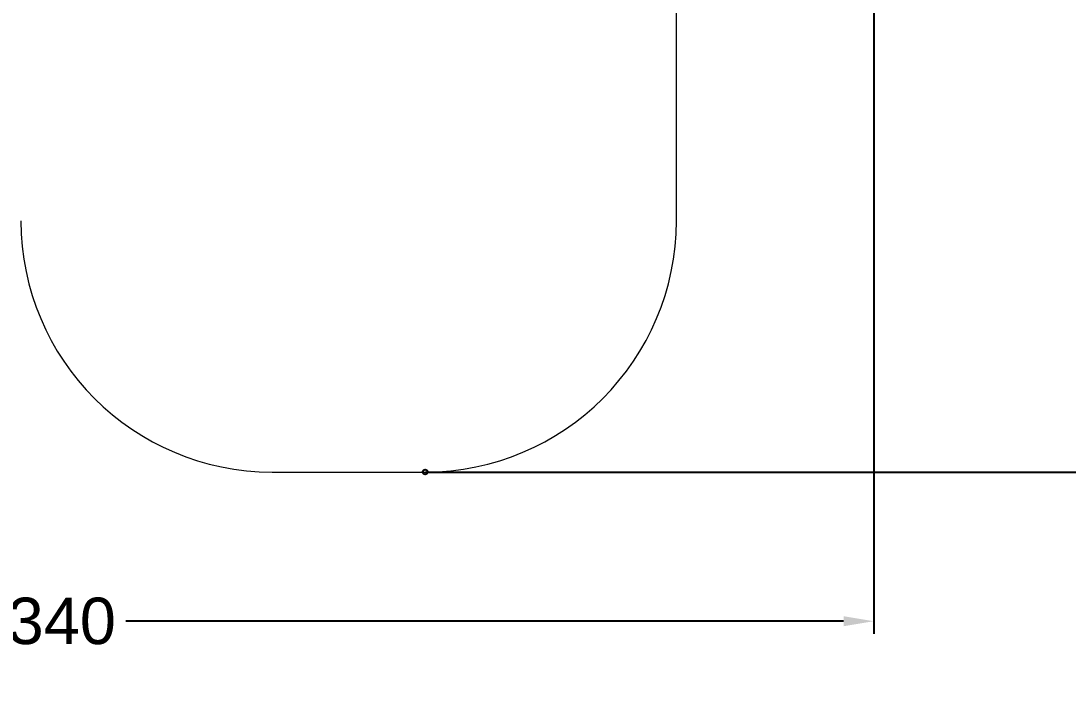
# Model space of a CAD drawing. Extents: x -10000 to 10000, y -10000 to 10000.
# Drawn here: x -1305 to 2864, y -5171 to -2534 of the extents above; entities that cross this region are included whole.
import ezdxf

# ---------------------------------------------------------------- set-up
doc = ezdxf.new("R2010")
doc.units = 0
doc.header["$LTSCALE"] = 5
doc.header["$PDMODE"] = 33
doc.header["$PDSIZE"] = 20
for name, color, linetype in [('REFERENCE', 9, 'Continuous'), ('REVIEW_REQUIRED', 30, 'Continuous'), ('SAFETY_ZONE', 1, 'Continuous')]:
    doc.layers.add(name, color=color, linetype=linetype)
doc.styles.add('LG1', font='arial.ttf', dxfattribs={"height": 185})
doc.styles.get("Standard").update_dxf_attribs({"font": 'SIMPLEX'})
doc.dimstyles.new('LG_DIM', dxfattribs={"dimtxt": 2.5, "dimasz": 2.5, "dimexe": 1.25, "dimexo": 0.625, "dimtad": 1, "dimlunit": 6, "dimtxsty": 'STANDARD', "dimcen": 2.5, "dimazin": 3, "dimtfac": 1, "dimtmove": 0, "dimatfit": 3})

# ---------------------------------------------------------------- blocks, each defined once
blk = doc.blocks.new('*D4')
at = {"layer": 'REFERENCE', "color": 0, "transparency": 16777216}
for p in [(421.5, 1922.5), (304.8, -4330.4), (3084.9, -4330.4)]:
    blk.add_point(p, dxfattribs=at)
at = {"layer": 'REVIEW_REQUIRED', "color": 0, "lineweight": -2, "transparency": 16777216}
for p, q in [((422.5, 1922.5), (3134.9, 1922.5)), ((3084.9, 1802.5), (3084.9, -1059.5)), ((3084.9, -4210.4), (3084.9, -1348.4)), ((305.8, -4330.4), (3134.9, -4330.4))]:
    blk.add_line(p, q, dxfattribs=at)
at = {"layer": 'REVIEW_REQUIRED', "color": 0, "transparency": 16777216}
for points in [[(3064.9, 1802.5), (3104.9, 1802.5), (3084.9, 1922.5)], [(3064.9, -4210.4), (3104.9, -4210.4), (3084.9, -4330.4)]]:
    blk.add_solid(points, dxfattribs=at)
at = {"layer": 'REVIEW_REQUIRED', "color": 4, "transparency": 16777216, "insert": (3084.9, -1204), "char_height": 185, "attachment_point": 5, "style": 'LG1'}
blk.add_mtext('\\A1;6250', dxfattribs=at)
blk = doc.blocks.new('*D5')
at = {"layer": 'REFERENCE', "color": 0, "transparency": 16777216}
for p in [(-4252.5, -415.2), (2090.5, -400), (-4252.5, -4924.6)]:
    blk.add_point(p, dxfattribs=at)
at = {"layer": 'REVIEW_REQUIRED', "color": 0, "lineweight": -2, "transparency": 16777216}
for p, q in [((-4252.5, -416.2), (-4252.5, -4974.6)), ((2090.5, -401), (2090.5, -4974.6)), ((-4132.5, -4924.6), (-1540.5, -4924.6)), ((1970.5, -4924.6), (-887.7, -4924.6))]:
    blk.add_line(p, q, dxfattribs=at)
at = {"layer": 'REVIEW_REQUIRED', "color": 0, "transparency": 16777216}
for points in [[(-4132.5, -4904.6), (-4132.5, -4944.6), (-4252.5, -4924.6)], [(1970.5, -4904.6), (1970.5, -4944.6), (2090.5, -4924.6)]]:
    blk.add_solid(points, dxfattribs=at)
at = {"layer": 'REVIEW_REQUIRED', "color": 4, "transparency": 16777216, "insert": (-1214.1, -4924.6), "char_height": 185, "attachment_point": 5, "style": 'LG1'}
blk.add_mtext('\\A1;6340', dxfattribs=at)

msp = doc.modelspace()

# ---------------------------------------------------------------- linework, layer by layer
at = {"layer": 'REVIEW_REQUIRED', "invisible_edges": 15}
msp.add_3dface([(-10000, -10000, -5), (10000, -10000, -5), (10000, 10000, -5), (-10000, 10000, -5)], dxfattribs=at)
at = {"layer": 'SAFETY_ZONE', "linetype": 'Continuous', "lineweight": 0}
for p, q in [((1304.8, -3330.4), (1304.8, -2325)), ((-304.8, -4330.4), (304.8, -4330.4))]:
    msp.add_line(p, q, dxfattribs=at)
for centre, start, end in [((-304.8, -3330.4), 180, 270), ((304.8, -3330.4), 270, 0)]:
    msp.add_arc(centre, 1000, start, end, dxfattribs=at)

# ---------------------------------------------------------------- dimensions: what is measured, and where the dimension line sits
at = {"layer": 'REVIEW_REQUIRED'}
dim = msp.add_linear_dim(base=(3084.9, -4330.4), p1=(421.5, 1922.5), p2=(304.8, -4330.4), angle=90, dimstyle='LG_DIM', override={"dimtxt": 185, "dimasz": 120, "dimexe": 50, "dimexo": 1, "dimgap": 50, "dimtad": 0, "dimtih": 1, "dimtoh": 1, "dimdec": 0, "dimrnd": 10, "dimlunit": 2, "dimtxsty": 'LG1', "dimclrt": 4, "dimadec": 4, "dimtdec": 0}, dxfattribs=at)
dim.commit()
dim.dimension.update_dxf_attribs({"geometry": '*D4', "text_midpoint": (3084.9, -1204)})
dim = msp.add_linear_dim(base=(-4252.5, -4924.6), p1=(2090.5, -400), p2=(-4252.5, -415.2), dimstyle='LG_DIM', override={"dimtxt": 185, "dimasz": 120, "dimexe": 50, "dimexo": 1, "dimgap": 50, "dimtad": 0, "dimtih": 1, "dimtoh": 1, "dimdec": 0, "dimrnd": 10, "dimlunit": 2, "dimtxsty": 'LG1', "dimclrt": 4, "dimadec": 4, "dimtdec": 0}, dxfattribs=at)
dim.commit()
dim.dimension.update_dxf_attribs({"geometry": '*D5', "text_midpoint": (-1214.1, -4924.6), "dimtype": 160})

doc.saveas('drawing.dxf')
